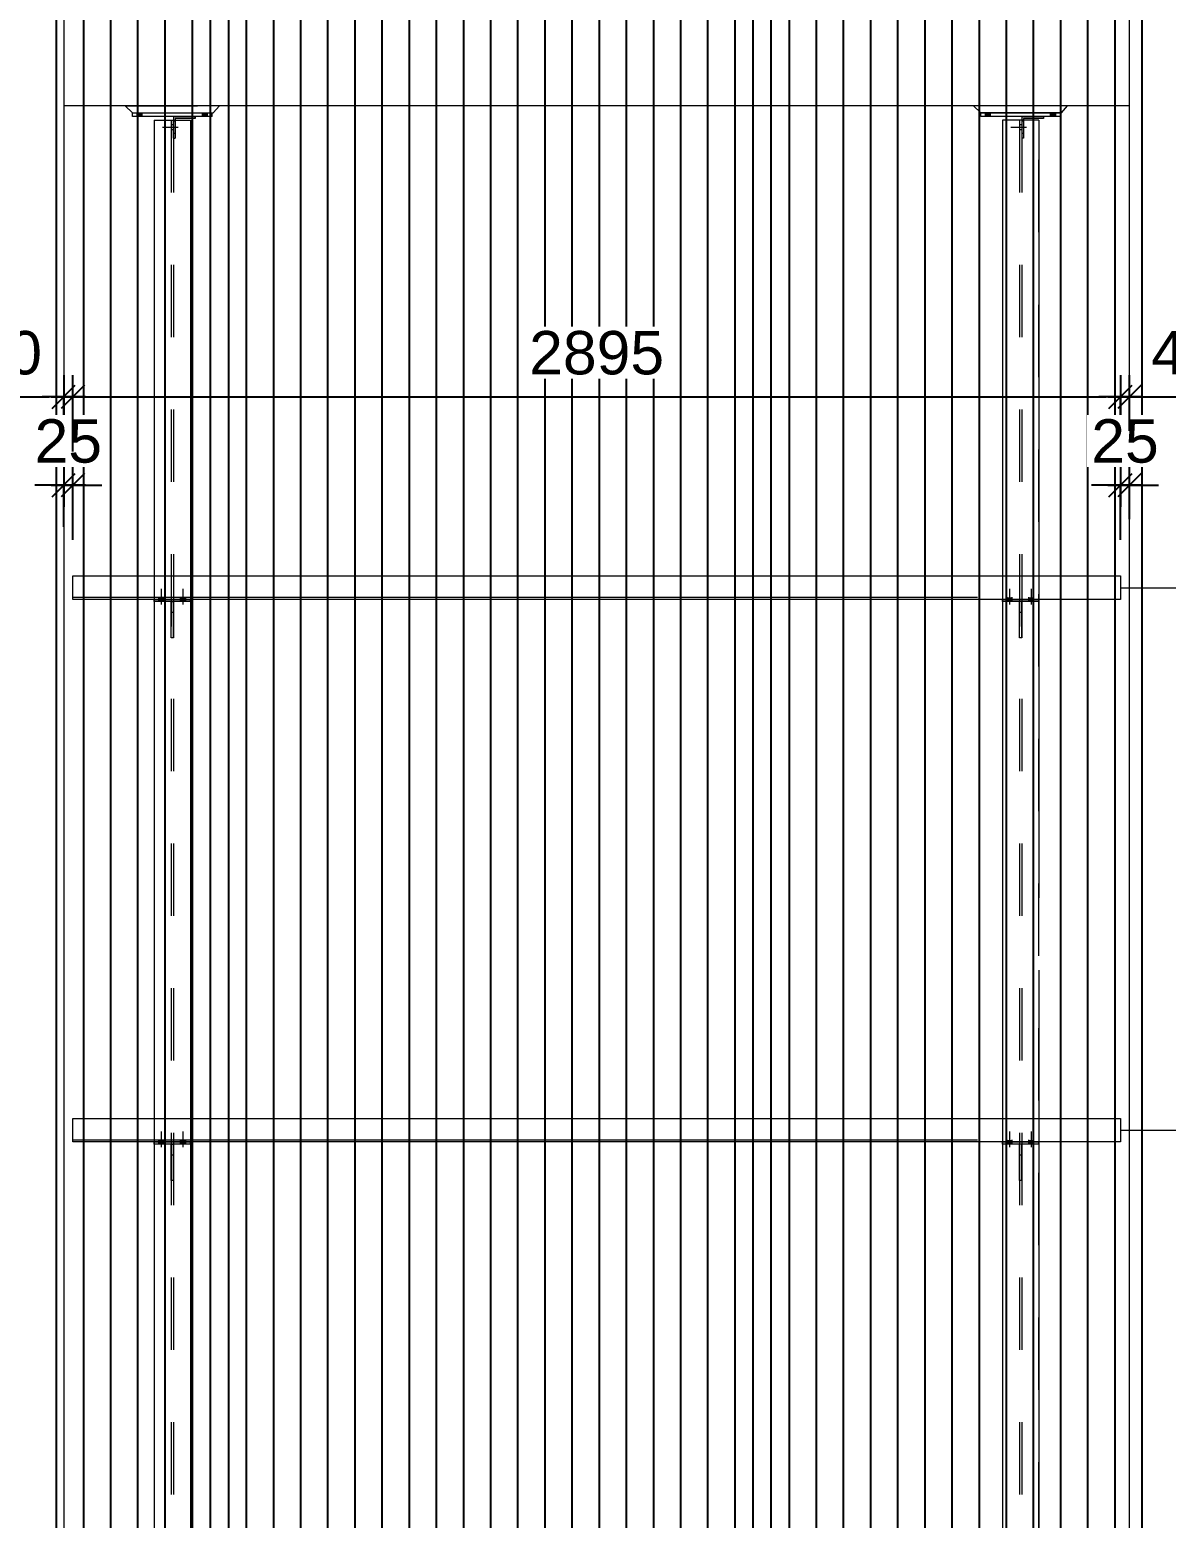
# Model space of a CAD drawing. Header units: millimetres. Extents: x 663313 to 1226001, y 1431724 to 1620898.
# Drawn here: x 663633.822 to 663636.962, y 1524698.047 to 1524702.162 of the extents above; entities that cross this region are included whole.
import ezdxf

# ---------------------------------------------------------------- set-up
doc = ezdxf.new("R2010")
doc.units = ezdxf.units.MM
for name, pattern in [('HIDDEN', [0.375, 0.25, -0.125]), ('XKITLINE00', [0]), ('XKITLINE02', [4, 2, -2])]:
    doc.linetypes.add(name, pattern=pattern)
doc.layers.get('Defpoints').update_dxf_attribs({"color": 140})
doc.layers.add('000 - 0_HIDE_OBJ_FRAMING_DEF_SUB', color=1, linetype='Continuous', plot=False)
doc.layers.add('000 - D I M', color=1, linetype='Continuous')
for name, color, linetype, lineweight in [('A-FLOR-E', 2, 'Continuous', 9), ('Bolt', 7, 'Continuous', 0), ('Part', 2, 'Continuous', 0), ('S-GRID', 1, 'Continuous', 9)]:
    doc.layers.add(name, color=color, linetype=linetype, lineweight=lineweight)
doc.styles.add('Arial', font='arial.ttf')
doc.dimstyles.new('Dim - 40 - End', dxfattribs={"dimscale": 0.04, "dimtxt": 3, "dimasz": 1, "dimexe": 0, "dimexo": 2.5, "dimgap": 1.5, "dimtad": 1, "dimdec": 0, "dimlfac": 1000, "dimzin": 1, "dimdsep": 46, "dimtxsty": 'Arial', "dimblk": 'END', "dimcen": 0.09, "dimclrd": 1, "dimclre": 49, "dimclrt": 3, "dimadec": 0, "dimazin": 0, "dimtfac": 1, "dimtdec": 0, "dimtix": 1, "dimtofl": 0, "dimtmove": 2, "dimatfit": 3, "dimfxl": 1, "dimtfill": 1, "dimtfillclr": 256, "dimtolj": 1, "dimtzin": 0, "dimarcsym": 0})

# ---------------------------------------------------------------- blocks, each defined once
blk = doc.blocks.new('GM_Louver Grill Vertical Z1 - Z Profile-23736417-ENT 4 ELE-3 sheet')
at = {"layer": '000 - 0_HIDE_OBJ_FRAMING_DEF_SUB'}
blk.add_line((-1809423.6, 105340), (-1809423.6, 115350), dxfattribs=at)
blk = doc.blocks.new('8')
at = {"layer": '000 - 0_HIDE_OBJ_FRAMING_DEF_SUB'}
for p, q in [((185524.8, 115350), (185524.8, 105340)), ((185624.8, 115350), (185624.8, 105340)), ((187024.8, 105340), (187024.8, 115350)), ((187124.8, 105340), (187124.8, 115350))]:
    blk.add_line(p, q, dxfattribs=at)
for points in [[(184074.8, 115350), (185574.8, 115350), (185574.8, 105340), (184074.8, 105340)], [(187074.8, 115350), (185574.8, 115350), (185574.8, 105340), (187074.8, 105340)], [(187074.8, 115350), (188574.8, 115350), (188574.8, 105340), (187074.8, 105340)]]:
    blk.add_lwpolyline(points, close=True, dxfattribs=at)
for p in [(1994573.5, 0), (1994648.5, 0), (1994723.5, 0), (1994798.5, 0), (1994873.5, 0), (1995098.5, 0), (1995173.5, 0), (1995248.5, 0), (1995323.5, 0), (1995398.5, 0), (1995473.5, 0), (1995548.5, 0), (1995623.5, 0), (1995698.5, 0), (1995773.5, 0), (1995848.5, 0), (1995923.5, 0), (1995998.5, 0), (1996073.5, 0), (1996148.5, 0), (1996223.5, 0), (1996298.5, 0), (1996373.5, 0), (1996598.5, 0), (1996673.5, 0), (1996748.5, 0), (1996823.5, 0), (1996898.5, 0), (1996973.5, 0), (1997048.5, 0), (1997123.5, 0), (1997198.5, 0), (1997273.5, 0), (1997348.5, 0), (1997423.5, 0), (1997498.5, 0), (1997573.5, 0)]:
    blk.add_blockref('GM_Louver Grill Vertical Z1 - Z Profile-23736417-ENT 4 ELE-3 sheet', p, dxfattribs=at)
blk = doc.blocks.new('*A3562473')
at = {"layer": 'Part', "linetype": 'XKITLINE00', "lineweight": 0}
for p, q in [((668.547236, 131.130227), (669.547236, 131.130227)), ((668.547236, 131.130227), (668.547236, 118.530227)), ((669.547236, 131.130227), (669.547236, 118.530227)), ((668.547236, 117.820227), (668.547236, 103.530227)), ((669.547236, 117.820227), (669.547236, 103.530227)), ((668.547236, 102.820227), (668.547236, 88.530227)), ((669.547236, 102.820227), (669.547236, 88.530227))]:
    blk.add_line(p, q, dxfattribs=at)
at = {"layer": 'Part', "linetype": 'XKITLINE02', "lineweight": 0}
for p, q in [((668.547237, 131.130227), (668.547237, 84.030227)), ((669.017236, 131.130227), (669.017236, 84.030227)), ((669.017237, 131.130227), (669.017237, 84.030227)), ((669.077236, 131.130227), (669.077236, 84.030227)), ((669.077237, 131.130227), (669.077237, 84.030227)), ((669.547236, 131.130227), (669.547237, 131.130227)), ((669.547236, 131.130227), (669.547237, 131.130227)), ((669.547237, 131.130227), (669.547237, 84.030227)), ((668.547236, 118.530227), (668.547236, 117.820227)), ((669.547236, 118.530227), (669.547236, 117.820227)), ((668.547236, 103.530227), (668.547236, 102.820227)), ((669.547236, 103.530227), (669.547236, 102.820227))]:
    blk.add_line(p, q, dxfattribs=at)
blk = doc.blocks.new('*A3565474')
at = {"layer": 'Part', "linetype": 'XKITLINE00', "lineweight": 0}
for p, q in [((691.98721, 131.130227), (691.98721, 118.530227)), ((692.98721, 131.130227), (691.98721, 131.130227)), ((692.98721, 131.130227), (692.98721, 118.530227)), ((691.98721, 117.820227), (691.98721, 103.530227)), ((692.98721, 117.820227), (692.98721, 111.630227)), ((692.98721, 107.630227), (692.98721, 103.530227)), ((691.98721, 102.820227), (691.98721, 88.530227)), ((692.98721, 102.820227), (692.98721, 88.530227))]:
    blk.add_line(p, q, dxfattribs=at)
at = {"layer": 'Part', "linetype": 'XKITLINE02', "lineweight": 0}
for p, q in [((691.987211, 131.130227), (691.987211, 84.030227)), ((692.45721, 131.130227), (692.45721, 84.030227)), ((692.457211, 131.130227), (692.457211, 84.030227)), ((692.51721, 131.130227), (692.51721, 84.030227)), ((692.517211, 131.130227), (692.517211, 84.030227)), ((692.987211, 131.130227), (692.98721, 131.130227)), ((692.987211, 131.130227), (692.98721, 131.130227)), ((692.987211, 84.030227), (692.987211, 131.130227)), ((691.98721, 118.530227), (691.98721, 117.820227)), ((692.98721, 118.530227), (692.98721, 117.820227)), ((692.98721, 111.630227), (692.98721, 107.630227)), ((691.98721, 103.530227), (691.98721, 102.820227)), ((692.98721, 103.530227), (692.98721, 102.820227))]:
    blk.add_line(p, q, dxfattribs=at)
blk = doc.blocks.new('*A3649491')
at = {"layer": 'Part', "linetype": 'XKITLINE00', "lineweight": 0}
for p, q in [((669.017234, 102.820227), (669.077234, 102.820227)), ((669.017234, 102.520227), (669.017234, 102.820227)), ((669.077234, 102.520227), (669.017234, 102.520227)), ((669.017236, 101.820227), (669.017234, 102.520227)), ((669.077236, 102.820227), (669.077234, 102.820227)), ((669.077234, 102.820227), (669.077234, 102.520227)), ((669.077234, 102.520227), (669.077236, 101.820227)), ((669.077236, 101.820227), (669.017236, 101.820227))]:
    blk.add_line(p, q, dxfattribs=at)
at = {"layer": 'Part', "linetype": 'XKITLINE02', "lineweight": 0}
for p, q in [((669.017236, 101.820227), (669.017236, 102.820227)), ((669.077234, 102.820227), (669.077236, 102.820227)), ((669.077236, 101.820227), (669.077236, 102.820227))]:
    blk.add_line(p, q, dxfattribs=at)
blk = doc.blocks.new('*A3650492')
at = {"layer": 'Part', "linetype": 'XKITLINE00', "lineweight": 0}
for p, q in [((668.547234, 102.820227), (668.547234, 102.880227)), ((669.547234, 102.820227), (668.547234, 102.820227)), ((669.547234, 102.820227), (669.547234, 102.880227)), ((669.547236, 102.820227), (669.547234, 102.820227))]:
    blk.add_line(p, q, dxfattribs=at)
at = {"layer": 'Part', "linetype": 'XKITLINE02', "lineweight": 0}
for p, q in [((668.547234, 102.880227), (668.547236, 102.880227)), ((668.547234, 102.880227), (669.547236, 102.880227)), ((668.547236, 102.880227), (668.547236, 102.820227)), ((669.547234, 102.820227), (669.547236, 102.820227)), ((669.547236, 102.820227), (669.547236, 102.880227))]:
    blk.add_line(p, q, dxfattribs=at)
blk = doc.blocks.new('*A3651493')
at = {"layer": 'Bolt'}
for points in [[(668.817, 102.94), (668.817, 102.88), (668.677, 102.88), (668.677, 102.94)], [(669.417, 102.94), (669.417, 102.88), (669.277, 102.88), (669.277, 102.94)], [(668.817, 102.88), (668.817, 102.82), (668.677, 102.82), (668.677, 102.88)], [(669.417, 102.88), (669.417, 102.82), (669.277, 102.82), (669.277, 102.88)]]:
    blk.add_hatch(color=256, dxfattribs=at).paths.add_polyline_path(points, flags=17)
at = {"layer": 'Bolt', "linetype": 'XKITLINE00', "lineweight": 0}
for p, q in [((668.677, 102.88), (668.677, 102.94)), ((668.747, 102.741), (668.747, 103.17)), ((668.817, 102.88), (668.817, 102.94)), ((669.277, 102.88), (669.277, 102.94)), ((669.347, 102.741), (669.347, 103.17)), ((669.417, 102.88), (669.417, 102.94)), ((668.677, 102.82), (668.677, 102.88)), ((668.817, 102.82), (668.817, 102.88)), ((669.277, 102.82), (669.277, 102.88)), ((669.417, 102.82), (669.417, 102.88))]:
    blk.add_line(p, q, dxfattribs=at)
blk = doc.blocks.new('*A3652494')
at = {"layer": 'Part', "linetype": 'XKITLINE00', "lineweight": 0}
for p, q in [((692.517208, 102.820227), (692.457208, 102.820227)), ((692.457208, 102.520227), (692.457208, 102.820227)), ((692.517208, 102.520227), (692.457208, 102.520227)), ((692.45721, 101.820227), (692.457208, 102.520227)), ((692.51721, 102.820227), (692.517208, 102.820227)), ((692.517208, 102.820227), (692.517208, 102.520227)), ((692.517208, 102.520227), (692.51721, 101.820227)), ((692.51721, 101.820227), (692.45721, 101.820227))]:
    blk.add_line(p, q, dxfattribs=at)
at = {"layer": 'Part', "linetype": 'XKITLINE02', "lineweight": 0}
for p, q in [((692.45721, 101.820227), (692.45721, 102.820227)), ((692.51721, 102.820227), (692.517208, 102.820227)), ((692.51721, 101.820227), (692.51721, 102.820227))]:
    blk.add_line(p, q, dxfattribs=at)
blk = doc.blocks.new('*A3653495')
at = {"layer": 'Part', "linetype": 'XKITLINE00', "lineweight": 0}
for p, q in [((691.987208, 102.820227), (691.987208, 102.880227)), ((692.987208, 102.820227), (691.987208, 102.820227)), ((692.987208, 102.820227), (692.987208, 102.880227)), ((692.98721, 102.820227), (692.987208, 102.820227))]:
    blk.add_line(p, q, dxfattribs=at)
at = {"layer": 'Part', "linetype": 'XKITLINE02', "lineweight": 0}
for p, q in [((691.987208, 102.880227), (691.98721, 102.880227)), ((691.987208, 102.880227), (692.98721, 102.880227)), ((691.98721, 102.880227), (691.98721, 102.820227)), ((692.987208, 102.820227), (692.98721, 102.820227)), ((692.98721, 102.880227), (692.98721, 102.820227))]:
    blk.add_line(p, q, dxfattribs=at)
blk = doc.blocks.new('*A3654496')
at = {"layer": 'Bolt'}
for points in [[(692.257, 102.94), (692.257, 102.88), (692.117, 102.88), (692.117, 102.94)], [(692.857, 102.94), (692.857, 102.88), (692.717, 102.88), (692.717, 102.94)], [(692.257, 102.88), (692.257, 102.82), (692.117, 102.82), (692.117, 102.88)], [(692.857, 102.88), (692.857, 102.82), (692.717, 102.82), (692.717, 102.88)]]:
    blk.add_hatch(color=256, dxfattribs=at).paths.add_polyline_path(points, flags=17)
at = {"layer": 'Bolt', "linetype": 'XKITLINE00', "lineweight": 0}
for p, q in [((692.117, 102.88), (692.117, 102.94)), ((692.187, 102.741), (692.187, 103.17)), ((692.257, 102.88), (692.257, 102.94)), ((692.717, 102.88), (692.717, 102.94)), ((692.787, 102.741), (692.787, 103.17)), ((692.857, 102.88), (692.857, 102.94)), ((692.117, 102.82), (692.117, 102.88)), ((692.257, 102.82), (692.257, 102.88)), ((692.717, 102.82), (692.717, 102.88)), ((692.857, 102.82), (692.857, 102.88))]:
    blk.add_line(p, q, dxfattribs=at)
blk = doc.blocks.new('*A3655497')
at = {"layer": 'Part', "linetype": 'XKITLINE00', "lineweight": 0}
for p, q in [((669.017234, 117.820227), (669.077234, 117.820227)), ((669.017234, 117.520227), (669.017234, 117.820227)), ((669.077236, 117.820227), (669.077234, 117.820227)), ((669.077234, 117.820227), (669.077234, 117.520227)), ((669.077234, 117.520227), (669.017234, 117.520227)), ((669.017236, 116.820227), (669.017234, 117.520227)), ((669.077234, 117.520227), (669.077236, 116.820227)), ((669.077236, 116.820227), (669.017236, 116.820227))]:
    blk.add_line(p, q, dxfattribs=at)
at = {"layer": 'Part', "linetype": 'XKITLINE02', "lineweight": 0}
for p, q in [((669.017236, 116.820227), (669.017236, 117.820227)), ((669.077234, 117.820227), (669.077236, 117.820227)), ((669.077236, 116.820227), (669.077236, 117.820227))]:
    blk.add_line(p, q, dxfattribs=at)
blk = doc.blocks.new('*A3656498')
at = {"layer": 'Part', "linetype": 'XKITLINE00', "lineweight": 0}
for p, q in [((668.547234, 117.820227), (668.547234, 117.880227)), ((669.547234, 117.820227), (668.547234, 117.820227)), ((669.547234, 117.820227), (669.547234, 117.880227)), ((669.547236, 117.820227), (669.547234, 117.820227))]:
    blk.add_line(p, q, dxfattribs=at)
at = {"layer": 'Part', "linetype": 'XKITLINE02', "lineweight": 0}
for p, q in [((668.547234, 117.880227), (668.547236, 117.880227)), ((668.547234, 117.880227), (669.547236, 117.880227)), ((668.547236, 117.880227), (668.547236, 117.820227)), ((669.547234, 117.820227), (669.547236, 117.820227)), ((669.547236, 117.820227), (669.547236, 117.880227))]:
    blk.add_line(p, q, dxfattribs=at)
blk = doc.blocks.new('*A3657499')
at = {"layer": 'Bolt'}
for points in [[(668.817, 117.94), (668.817, 117.88), (668.677, 117.88), (668.677, 117.94)], [(668.817, 117.88), (668.817, 117.82), (668.677, 117.82), (668.677, 117.88)], [(669.417, 117.94), (669.417, 117.88), (669.277, 117.88), (669.277, 117.94)], [(669.417, 117.88), (669.417, 117.82), (669.277, 117.82), (669.277, 117.88)]]:
    blk.add_hatch(color=256, dxfattribs=at).paths.add_polyline_path(points, flags=17)
at = {"layer": 'Bolt', "linetype": 'XKITLINE00', "lineweight": 0}
for p, q in [((668.747, 117.741), (668.747, 118.17)), ((669.347, 117.741), (669.347, 118.17)), ((668.677, 117.88), (668.677, 117.94)), ((668.677, 117.82), (668.677, 117.88)), ((668.817, 117.88), (668.817, 117.94)), ((668.817, 117.82), (668.817, 117.88)), ((669.277, 117.88), (669.277, 117.94)), ((669.277, 117.82), (669.277, 117.88)), ((669.417, 117.88), (669.417, 117.94)), ((669.417, 117.82), (669.417, 117.88))]:
    blk.add_line(p, q, dxfattribs=at)
blk = doc.blocks.new('*A3658500')
at = {"layer": 'Bolt'}
for points in [[(668.077, 131.23), (668.077, 131.33), (668.217, 131.33), (668.217, 131.23)], [(669.877, 131.23), (669.877, 131.33), (670.017, 131.33), (670.017, 131.23)]]:
    blk.add_hatch(color=256, dxfattribs=at).paths.add_polyline_path(points, flags=17)
at = {"layer": 'Bolt', "linetype": 'XKITLINE00', "lineweight": 0}
for p, q in [((668.077, 131.23), (668.077, 131.33)), ((668.147, 131.23), (668.147, 131.33)), ((668.217, 131.23), (668.217, 131.33)), ((669.877, 131.23), (669.877, 131.33)), ((669.947, 131.23), (669.947, 131.33)), ((670.017, 131.23), (670.017, 131.33))]:
    blk.add_line(p, q, dxfattribs=at)
blk = doc.blocks.new('*A3659501')
at = {"layer": 'Bolt', "linetype": 'XKITLINE02', "lineweight": 0}
for p, q in [((669.206437, 130.930227), (668.777237, 130.930227)), ((669.077237, 131.000227), (669.017237, 131.000227)), ((669.127237, 131.100227), (669.077237, 131.100227)), ((669.077237, 130.860227), (669.017237, 130.860227)), ((669.127237, 130.760227), (669.077237, 130.760227))]:
    blk.add_line(p, q, dxfattribs=at)
blk = doc.blocks.new('*A3660502')
at = {"layer": 'Part', "linetype": 'XKITLINE00', "lineweight": 0}
for p, q in [((667.747235, 131.530227), (667.947236, 131.330227)), ((667.947236, 131.330227), (670.177237, 131.330227)), ((670.177236, 131.330227), (670.347235, 131.530227))]:
    blk.add_line(p, q, dxfattribs=at)
at = {"layer": 'Part', "linetype": 'XKITLINE02', "lineweight": 0}
for p, q in [((667.747235, 131.530227), (670.347238, 131.530227)), ((667.947237, 131.330227), (667.747238, 131.530227)), ((670.177237, 131.330227), (670.347238, 131.530227))]:
    blk.add_line(p, q, dxfattribs=at)
blk = doc.blocks.new('*A3661503')
at = {"layer": 'Part', "linetype": 'XKITLINE00', "lineweight": 0}
for p, q in [((669.077236, 131.230227), (669.077236, 131.130227)), ((669.677236, 131.180227), (669.127236, 131.180227)), ((669.127236, 131.180227), (669.127236, 131.130227)), ((669.677236, 131.180227), (669.677236, 131.230227))]:
    blk.add_line(p, q, dxfattribs=at)
at = {"layer": 'Part', "linetype": 'XKITLINE02', "lineweight": 0}
for p, q in [((669.077236, 131.230227), (669.677237, 131.230227)), ((669.077237, 130.630227), (669.077236, 131.130227)), ((669.127236, 131.130227), (669.127237, 130.630227)), ((669.677237, 131.230227), (669.677237, 131.180227)), ((669.077236, 130.630227), (669.127237, 130.630227))]:
    blk.add_line(p, q, dxfattribs=at)
blk = doc.blocks.new('*A3662504')
at = {"layer": 'Part', "linetype": 'XKITLINE00', "lineweight": 0}
for p, q in [((667.947236, 131.230227), (667.947236, 131.330227)), ((667.947236, 131.330227), (670.147236, 131.330227)), ((670.147236, 131.230227), (670.147236, 131.330227)), ((670.147236, 131.330227), (670.147237, 131.330227)), ((670.147236, 131.230227), (667.947236, 131.230227)), ((670.147237, 131.230227), (670.147236, 131.230227))]:
    blk.add_line(p, q, dxfattribs=at)
at = {"layer": 'Part', "linetype": 'XKITLINE02', "lineweight": 0}
for p, q in [((667.947237, 131.230227), (667.947237, 131.330227)), ((670.147236, 131.330227), (670.147237, 131.330227)), ((670.147237, 131.230227), (670.147237, 131.330227)), ((670.147236, 131.230227), (670.147237, 131.230227))]:
    blk.add_line(p, q, dxfattribs=at)
blk = doc.blocks.new('*A3668510')
at = {"layer": 'Part', "linetype": 'XKITLINE00', "lineweight": 0}
for p, q in [((692.517208, 117.820227), (692.457208, 117.820227)), ((692.457208, 117.520227), (692.457208, 117.820227)), ((692.51721, 117.820227), (692.517208, 117.820227)), ((692.517208, 117.820227), (692.517208, 117.520227)), ((692.517208, 117.520227), (692.457208, 117.520227)), ((692.45721, 116.820227), (692.457208, 117.520227)), ((692.517208, 117.520227), (692.51721, 116.820227)), ((692.51721, 116.820227), (692.45721, 116.820227))]:
    blk.add_line(p, q, dxfattribs=at)
at = {"layer": 'Part', "linetype": 'XKITLINE02', "lineweight": 0}
for p, q in [((692.45721, 116.820227), (692.45721, 117.820227)), ((692.51721, 117.820227), (692.517208, 117.820227)), ((692.51721, 116.820227), (692.51721, 117.820227))]:
    blk.add_line(p, q, dxfattribs=at)
blk = doc.blocks.new('*A3669511')
at = {"layer": 'Part', "linetype": 'XKITLINE00', "lineweight": 0}
for p, q in [((691.987208, 117.820227), (691.987208, 117.880227)), ((692.987208, 117.820227), (691.987208, 117.820227)), ((692.987208, 117.820227), (692.987208, 117.880227)), ((692.98721, 117.820227), (692.987208, 117.820227))]:
    blk.add_line(p, q, dxfattribs=at)
at = {"layer": 'Part', "linetype": 'XKITLINE02', "lineweight": 0}
for p, q in [((691.987208, 117.880227), (691.98721, 117.880227)), ((691.987208, 117.880227), (692.98721, 117.880227)), ((691.98721, 117.880227), (691.98721, 117.820227)), ((692.987208, 117.820227), (692.98721, 117.820227)), ((692.98721, 117.880227), (692.98721, 117.820227))]:
    blk.add_line(p, q, dxfattribs=at)
blk = doc.blocks.new('*A3670512')
at = {"layer": 'Bolt'}
for points in [[(692.257, 117.94), (692.257, 117.88), (692.117, 117.88), (692.117, 117.94)], [(692.257, 117.88), (692.257, 117.82), (692.117, 117.82), (692.117, 117.88)], [(692.857, 117.94), (692.857, 117.88), (692.717, 117.88), (692.717, 117.94)], [(692.857, 117.88), (692.857, 117.82), (692.717, 117.82), (692.717, 117.88)]]:
    blk.add_hatch(color=256, dxfattribs=at).paths.add_polyline_path(points, flags=17)
at = {"layer": 'Bolt', "linetype": 'XKITLINE00', "lineweight": 0}
for p, q in [((692.187, 117.741), (692.187, 118.17)), ((692.787, 117.741), (692.787, 118.17)), ((692.117, 117.88), (692.117, 117.94)), ((692.117, 117.82), (692.117, 117.88)), ((692.257, 117.88), (692.257, 117.94)), ((692.257, 117.82), (692.257, 117.88)), ((692.717, 117.88), (692.717, 117.94)), ((692.717, 117.82), (692.717, 117.88)), ((692.857, 117.88), (692.857, 117.94)), ((692.857, 117.82), (692.857, 117.88))]:
    blk.add_line(p, q, dxfattribs=at)
blk = doc.blocks.new('*A3676518')
at = {"layer": 'Part', "linetype": 'XKITLINE00', "lineweight": 0}
for p, q in [((691.38721, 131.230227), (691.38721, 131.330227)), ((693.58721, 131.330227), (691.38721, 131.330227)), ((693.58721, 131.230227), (693.58721, 131.330227)), ((693.58721, 131.330227), (693.587211, 131.330227)), ((693.58721, 131.230227), (691.38721, 131.230227)), ((693.587211, 131.230227), (693.58721, 131.230227))]:
    blk.add_line(p, q, dxfattribs=at)
at = {"layer": 'Part', "linetype": 'XKITLINE02', "lineweight": 0}
for p, q in [((691.387211, 131.230227), (691.387211, 131.330227)), ((693.587211, 131.330227), (693.58721, 131.330227)), ((693.587211, 131.230227), (693.587211, 131.330227)), ((693.58721, 131.230227), (693.587211, 131.230227))]:
    blk.add_line(p, q, dxfattribs=at)
blk = doc.blocks.new('*A3677519')
at = {"layer": 'Part', "linetype": 'XKITLINE00', "lineweight": 0}
for p, q in [((692.51721, 131.230227), (692.51721, 131.130227)), ((693.11721, 131.180227), (692.56721, 131.180227)), ((692.56721, 131.180227), (692.56721, 131.130227)), ((693.11721, 131.230227), (693.11721, 131.180227))]:
    blk.add_line(p, q, dxfattribs=at)
at = {"layer": 'Part', "linetype": 'XKITLINE02', "lineweight": 0}
for p, q in [((692.51721, 131.230227), (693.117211, 131.230227)), ((692.51721, 131.130227), (692.517211, 130.630227)), ((692.56721, 131.130227), (692.567211, 130.630227)), ((693.117211, 131.230227), (693.117211, 131.180227)), ((692.567211, 130.630227), (692.51721, 130.630227))]:
    blk.add_line(p, q, dxfattribs=at)
blk = doc.blocks.new('*A3678520')
at = {"layer": 'Part', "linetype": 'XKITLINE00', "lineweight": 0}
for p, q in [((691.187209, 131.530227), (691.38721, 131.330227)), ((691.38721, 131.330227), (693.617211, 131.330227)), ((693.61721, 131.330227), (693.787209, 131.530227))]:
    blk.add_line(p, q, dxfattribs=at)
at = {"layer": 'Part', "linetype": 'XKITLINE02', "lineweight": 0}
for p, q in [((693.787212, 131.530227), (691.187209, 131.530227)), ((691.387211, 131.330227), (691.187212, 131.530227)), ((693.617211, 131.330227), (693.61721, 131.330227)), ((693.617211, 131.330227), (693.787212, 131.530227))]:
    blk.add_line(p, q, dxfattribs=at)
blk = doc.blocks.new('*A3679521')
at = {"layer": 'Bolt', "linetype": 'XKITLINE02', "lineweight": 0}
for p, q in [((692.646411, 130.930227), (692.217211, 130.930227)), ((692.517211, 131.000227), (692.457211, 131.000227)), ((692.567211, 131.100227), (692.517211, 131.100227)), ((692.517211, 130.860227), (692.457211, 130.860227)), ((692.567211, 130.760227), (692.517211, 130.760227))]:
    blk.add_line(p, q, dxfattribs=at)
blk = doc.blocks.new('*A3680522')
at = {"layer": 'Bolt'}
for points in [[(691.517, 131.23), (691.517, 131.33), (691.657, 131.33), (691.657, 131.23)], [(693.317, 131.23), (693.317, 131.33), (693.457, 131.33), (693.457, 131.23)]]:
    blk.add_hatch(color=256, dxfattribs=at).paths.add_polyline_path(points, flags=17)
at = {"layer": 'Bolt', "linetype": 'XKITLINE00', "lineweight": 0}
for p, q in [((691.517, 131.23), (691.517, 131.33)), ((691.587, 131.23), (691.587, 131.33)), ((691.657, 131.23), (691.657, 131.33)), ((693.317, 131.23), (693.317, 131.33)), ((693.387, 131.23), (693.387, 131.33)), ((693.457, 131.23), (693.457, 131.33))]:
    blk.add_line(p, q, dxfattribs=at)
blk = doc.blocks.new('END')
at = {"color": 1}
for p, q in [((0, 1.5), (0, -1.5)), ((1.5, 0), (-1.5, 0))]:
    blk.add_line(p, q, dxfattribs=at)
at = {"color": 3}
blk.add_line((-0.8, -0.8), (0.8, 0.8), dxfattribs=at)
blk = doc.blocks.new('*D3936')
at = {"layer": '000 - D I M', "color": 49, "lineweight": -2, "transparency": 16777216}
for p, q in [((663633.5159, 1524701.1113), (663633.5159, 1524701.1476)), ((663633.9159, 1524701.0325), (663633.9159, 1524701.1476))]:
    blk.add_line(p, q, dxfattribs=at)
at = {"layer": '000 - D I M', "color": 1, "lineweight": -2, "transparency": 16777216}
blk.add_line((663633.5559, 1524701.1476), (663633.8759, 1524701.1476), dxfattribs=at)
at = {"layer": 'Defpoints', "color": 0, "transparency": 16777216}
for p in [(663633.9159, 1524701.1476), (663633.5159, 1524701.0113), (663633.9159, 1524700.9325)]:
    blk.add_point(p, dxfattribs=at)
at = {"layer": '000 - D I M', "color": 1, "lineweight": -2, "transparency": 16777216, "xscale": 0.04, "yscale": 0.04, "zscale": 0.04, "rotation": 180}
blk.add_blockref('END', (663633.5159, 1524701.1476), dxfattribs=at)
at = {"layer": '000 - D I M', "color": 1, "lineweight": -2, "transparency": 16777216, "xscale": 0.04, "yscale": 0.04, "zscale": 0.04}
blk.add_blockref('END', (663633.9159, 1524701.1476), dxfattribs=at)
at = {"layer": '000 - D I M', "color": 3, "transparency": 16777216, "insert": (663633.7159, 1524701.2688), "char_height": 0.12, "attachment_point": 5, "style": 'Arial', "bg_fill": 3, "box_fill_scale": 1.1, "bg_fill_color": 256, "bg_fill_true_color": 13158600, "bg_fill_transparency": 0}
blk.add_mtext('\\A1;400', dxfattribs=at)
blk = doc.blocks.new('*D4478')
at = {"layer": '000 - D I M', "color": 1, "lineweight": -2, "transparency": 16777216}
for p, q in [((663633.8759, 1524700.9035), (663633.8359, 1524700.9035)), ((663633.9809, 1524700.9035), (663634.0209, 1524700.9035))]:
    blk.add_line(p, q, dxfattribs=at)
at = {"layer": '000 - D I M', "color": 49, "lineweight": -2, "transparency": 16777216}
for p, q in [((663633.9159, 1524700.7884), (663633.9159, 1524700.9035)), ((663633.9409, 1524700.7525), (663633.9409, 1524700.9035))]:
    blk.add_line(p, q, dxfattribs=at)
at = {"layer": 'Defpoints', "color": 0, "transparency": 16777216}
for p in [(663633.9409, 1524700.9035), (663633.9159, 1524700.6884), (663633.9409, 1524700.6525)]:
    blk.add_point(p, dxfattribs=at)
at = {"layer": '000 - D I M', "color": 1, "lineweight": -2, "transparency": 16777216, "xscale": 0.04, "yscale": 0.04, "zscale": 0.04}
blk.add_blockref('END', (663633.9159, 1524700.9035), dxfattribs=at)
at = {"layer": '000 - D I M', "color": 1, "lineweight": -2, "transparency": 16777216, "xscale": 0.04, "yscale": 0.04, "zscale": 0.04, "rotation": 180}
blk.add_blockref('END', (663633.9409, 1524700.9035), dxfattribs=at)
at = {"layer": '000 - D I M', "color": 3, "transparency": 16777216, "insert": (663633.9284, 1524701.0248), "char_height": 0.12, "attachment_point": 5, "style": 'Arial', "bg_fill": 3, "box_fill_scale": 1.1, "bg_fill_color": 256, "bg_fill_true_color": 13158600, "bg_fill_transparency": 0}
blk.add_mtext('\\A1;25', dxfattribs=at)
blk = doc.blocks.new('*D3937')
at = {"layer": '000 - D I M', "color": 49, "lineweight": -2, "transparency": 16777216}
for p, q in [((663633.9409, 1524700.9965), (663633.9409, 1524701.1476)), ((663636.8359, 1524700.9965), (663636.8359, 1524701.1476))]:
    blk.add_line(p, q, dxfattribs=at)
at = {"layer": '000 - D I M', "color": 1, "lineweight": -2, "transparency": 16777216}
blk.add_line((663633.9809, 1524701.1476), (663636.7959, 1524701.1476), dxfattribs=at)
at = {"layer": 'Defpoints', "color": 0, "transparency": 16777216}
for p in [(663636.8359, 1524701.1476), (663633.9409, 1524700.8965), (663636.8359, 1524700.8965)]:
    blk.add_point(p, dxfattribs=at)
at = {"layer": '000 - D I M', "color": 1, "lineweight": -2, "transparency": 16777216, "xscale": 0.04, "yscale": 0.04, "zscale": 0.04, "rotation": 180}
blk.add_blockref('END', (663633.9409, 1524701.1476), dxfattribs=at)
at = {"layer": '000 - D I M', "color": 1, "lineweight": -2, "transparency": 16777216, "xscale": 0.04, "yscale": 0.04, "zscale": 0.04}
blk.add_blockref('END', (663636.8359, 1524701.1476), dxfattribs=at)
at = {"layer": '000 - D I M', "color": 3, "transparency": 16777216, "insert": (663635.3884, 1524701.2688), "char_height": 0.12, "attachment_point": 5, "style": 'Arial', "bg_fill": 3, "box_fill_scale": 1.1, "bg_fill_color": 256, "bg_fill_true_color": 13158600, "bg_fill_transparency": 0}
blk.add_mtext('\\A1;2895', dxfattribs=at)
blk = doc.blocks.new('*D4479')
at = {"layer": '000 - D I M', "color": 1, "lineweight": -2, "transparency": 16777216}
for p, q in [((663636.7959, 1524700.9035), (663636.7559, 1524700.9035)), ((663636.9009, 1524700.9035), (663636.9409, 1524700.9035))]:
    blk.add_line(p, q, dxfattribs=at)
at = {"layer": '000 - D I M', "color": 49, "lineweight": -2, "transparency": 16777216}
for p, q in [((663636.8359, 1524700.7525), (663636.8359, 1524700.9035)), ((663636.8609, 1524700.8093), (663636.8609, 1524700.9035))]:
    blk.add_line(p, q, dxfattribs=at)
at = {"layer": 'Defpoints', "color": 0, "transparency": 16777216}
for p in [(663636.8609, 1524700.9035), (663636.8609, 1524700.7093), (663636.8359, 1524700.6525)]:
    blk.add_point(p, dxfattribs=at)
at = {"layer": '000 - D I M', "color": 1, "lineweight": -2, "transparency": 16777216, "xscale": 0.04, "yscale": 0.04, "zscale": 0.04}
blk.add_blockref('END', (663636.8359, 1524700.9035), dxfattribs=at)
at = {"layer": '000 - D I M', "color": 1, "lineweight": -2, "transparency": 16777216, "xscale": 0.04, "yscale": 0.04, "zscale": 0.04, "rotation": 180}
blk.add_blockref('END', (663636.8609, 1524700.9035), dxfattribs=at)
at = {"layer": '000 - D I M', "color": 3, "transparency": 16777216, "insert": (663636.8484, 1524701.0248), "char_height": 0.12, "attachment_point": 5, "style": 'Arial', "bg_fill": 3, "box_fill_scale": 1.1, "bg_fill_color": 256, "bg_fill_true_color": 13158600, "bg_fill_transparency": 0}
blk.add_mtext('\\A1;25', dxfattribs=at)
blk = doc.blocks.new('*D3938')
at = {"layer": '000 - D I M', "color": 49, "lineweight": -2, "transparency": 16777216}
for p, q in [((663636.8609, 1524701.0534), (663636.8609, 1524701.1476)), ((663637.2609, 1524701.1191), (663637.2609, 1524701.1476))]:
    blk.add_line(p, q, dxfattribs=at)
at = {"layer": '000 - D I M', "color": 1, "lineweight": -2, "transparency": 16777216}
blk.add_line((663636.9009, 1524701.1476), (663637.2209, 1524701.1476), dxfattribs=at)
at = {"layer": 'Defpoints', "color": 0, "transparency": 16777216}
for p in [(663637.2609, 1524701.1476), (663637.2609, 1524701.0191), (663636.8609, 1524700.9534)]:
    blk.add_point(p, dxfattribs=at)
at = {"layer": '000 - D I M', "color": 1, "lineweight": -2, "transparency": 16777216, "xscale": 0.04, "yscale": 0.04, "zscale": 0.04, "rotation": 180}
blk.add_blockref('END', (663636.8609, 1524701.1476), dxfattribs=at)
at = {"layer": '000 - D I M', "color": 1, "lineweight": -2, "transparency": 16777216, "xscale": 0.04, "yscale": 0.04, "zscale": 0.04}
blk.add_blockref('END', (663637.2609, 1524701.1476), dxfattribs=at)
at = {"layer": '000 - D I M', "color": 3, "transparency": 16777216, "insert": (663637.0609, 1524701.2688), "char_height": 0.12, "attachment_point": 5, "style": 'Arial', "bg_fill": 3, "box_fill_scale": 1.1, "bg_fill_color": 256, "bg_fill_true_color": 13158600, "bg_fill_transparency": 0}
blk.add_mtext('\\A1;400', dxfattribs=at)

msp = doc.modelspace()

# ---------------------------------------------------------------- linework, layer by layer
at = {"layer": 'A-FLOR-E', "color": 4, "ltscale": 20}
for points in [[(663633.5159, 1524696.1525), (663633.5159, 1524705.4625), (663633.9159, 1524705.4625), (663633.9159, 1524696.1525)], [(663636.8609, 1524695.0972), (663636.8609, 1524705.4625), (663637.2609, 1524705.4625), (663637.2609, 1524695.0972)]]:
    msp.add_lwpolyline(points, dxfattribs=at)
at = {"layer": 'Part', "linetype": 'XKITLINE00', "lineweight": 0}
msp.add_line((663636.8609, 1524701.9525), (663633.9159, 1524701.9525), dxfattribs=at)
for points in [[(663633.9409, 1524700.6525), (663636.8359, 1524700.6525), (663636.8359, 1524700.5875), (663633.9409, 1524700.5875)], [(663633.9409, 1524699.1525), (663636.8359, 1524699.1525), (663636.8359, 1524699.0875), (663633.9409, 1524699.0875)]]:
    msp.add_lwpolyline(points, close=True, dxfattribs=at)
at = {"layer": 'S-GRID', "color": 251, "linetype": 'HIDDEN', "ltscale": 10}
for p, q in [((663636.8359, 1524700.62), (663637.5812, 1524700.62)), ((663636.8359, 1524699.12), (663637.5812, 1524699.12))]:
    msp.add_line(p, q, dxfattribs=at)
at = {"layer": 'S-GRID', "color": 2, "linetype": 'HIDDEN', "ltscale": 10}
for p, q in [((663633.9409, 1524700.5935), (663636.8359, 1524700.5935)), ((663633.9409, 1524699.0935), (663636.8359, 1524699.0935))]:
    msp.add_line(p, q, dxfattribs=at)

# ---------------------------------------------------------------- block references
at = {"xscale": 0.001, "yscale": 0.001, "zscale": 0.001}
msp.add_blockref('8', (663448.7461, 1524590.8225), dxfattribs=at)
at = {"lineweight": 0, "xscale": 0.1, "yscale": 0.1, "zscale": 0.1}
for name in ['*A3660502', '*A3662504', '*A3658500', '*A3678520', '*A3676518', '*A3680522', '*A3562473', '*A3659501', '*A3661503', '*A3565474', '*A3679521', '*A3677519', '*A3657499', '*A3670512', '*A3656498', '*A3655497', '*A3669511', '*A3668510', '*A3650492', '*A3651493', '*A3653495', '*A3654496', '*A3649491', '*A3652494']:
    msp.add_blockref(name, (663567.3112, 1524688.7994), dxfattribs=at)

# ---------------------------------------------------------------- next in the draw order: dimensions: what is measured, and where the dimension line sits
at = {"layer": '000 - D I M'}
dim = msp.add_linear_dim(base=(663633.9159, 1524701.1476), p1=(663633.5159, 1524701.0113), p2=(663633.9159, 1524700.9325), dimstyle='Dim - 40 - End', dxfattribs=at)
dim.commit()
dim.dimension.update_dxf_attribs({"geometry": '*D3936', "text_midpoint": (663633.7159, 1524701.2688)})

# ---------------------------------------------------------------- next in the draw order: dimensions: what is measured, and where the dimension line sits
dim = msp.add_linear_dim(base=(663633.9409, 1524700.9035), p1=(663633.9159, 1524700.6884), p2=(663633.9409, 1524700.6525), dimstyle='Dim - 40 - End', dxfattribs=at)
dim.commit()
dim.dimension.update_dxf_attribs({"geometry": '*D4478', "text_midpoint": (663633.9284, 1524701.0248)})

# ---------------------------------------------------------------- next in the draw order: dimensions: what is measured, and where the dimension line sits
dim = msp.add_linear_dim(base=(663636.8359, 1524701.1476), p1=(663633.9409, 1524700.8965), p2=(663636.8359, 1524700.8965), dimstyle='Dim - 40 - End', dxfattribs=at)
dim.commit()
dim.dimension.update_dxf_attribs({"geometry": '*D3937', "text_midpoint": (663635.3884, 1524701.2688)})

# ---------------------------------------------------------------- next in the draw order: dimensions: what is measured, and where the dimension line sits
dim = msp.add_linear_dim(base=(663636.8609, 1524700.9035), p1=(663636.8359, 1524700.6525), p2=(663636.8609, 1524700.7093), dimstyle='Dim - 40 - End', dxfattribs=at)
dim.commit()
dim.dimension.update_dxf_attribs({"geometry": '*D4479', "text_midpoint": (663636.8484, 1524701.0248)})

# ---------------------------------------------------------------- next in the draw order: dimensions: what is measured, and where the dimension line sits
dim = msp.add_linear_dim(base=(663637.2609, 1524701.1476), p1=(663636.8609, 1524700.9534), p2=(663637.2609, 1524701.0191), dimstyle='Dim - 40 - End', dxfattribs=at)
dim.commit()
dim.dimension.update_dxf_attribs({"geometry": '*D3938', "text_midpoint": (663637.0609, 1524701.2688)})

doc.saveas('drawing.dxf')
